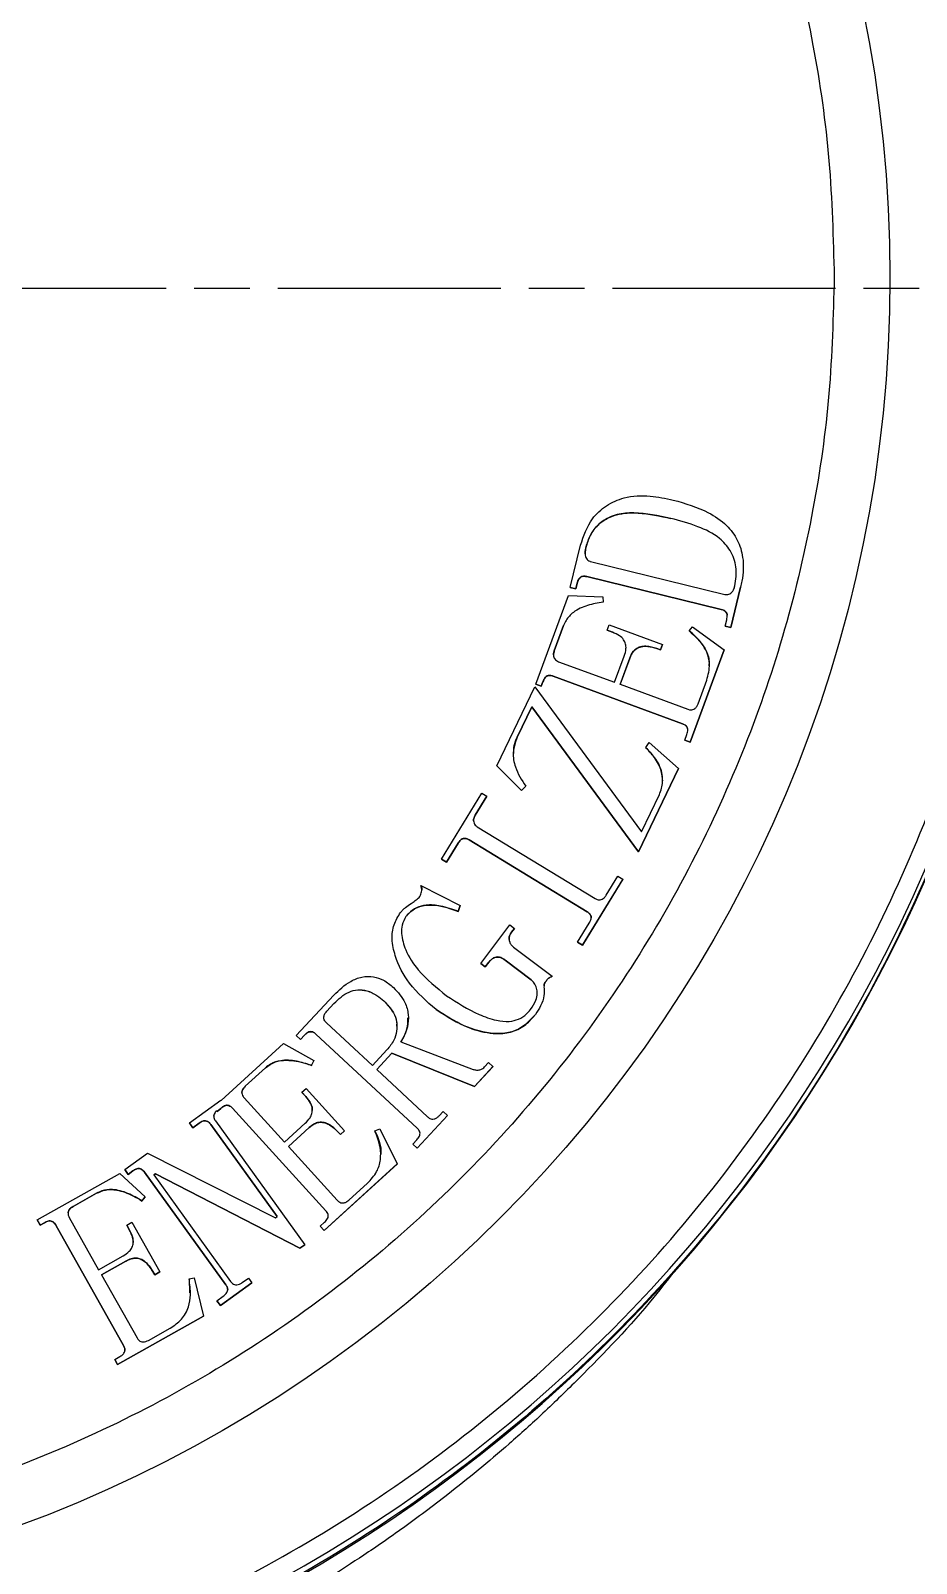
# Model space of a CAD drawing. Header units: millimetres. Extents: x 2160 to 4596, y 811 to 2534.
# Drawn here: x 3826.9 to 3874.5, y 2170 to 2252.5 of the extents above; entities that cross this region are included whole.
import ezdxf

# ---------------------------------------------------------------- set-up
doc = ezdxf.new("R2010")
doc.units = ezdxf.units.MM
doc.linetypes.add('AM_ISO08W050', pattern=[18, 12, -1.5, 3, -1.5])
doc.layers.add('AM_7', color=4, linetype='AM_ISO08W050', lineweight=25)

msp = doc.modelspace()

# ---------------------------------------------------------------- linework, layer by layer
at = {"color": 7, "linetype": 'Continuous', "lineweight": 25}
for p, q in [((3855.916, 2222.525), (3856.469, 2224.8)), ((3857.007, 2223.918), (3864.236, 2222.155)), ((3865.219, 2223.813), (3865.219, 2223.815)), ((3864.038, 2221.346), (3856.808, 2223.109)), ((3856.808, 2223.109), (3856.808, 2223.107)), ((3856.808, 2223.107), (3864.038, 2221.344)), ((3854.069, 2217.323), (3855.824, 2222.091)), ((3855.824, 2222.091), (3857.675, 2222.016)), ((3856.221, 2222.45), (3855.916, 2222.525)), ((3855.916, 2222.525), (3855.916, 2222.523)), ((3855.916, 2222.523), (3856.221, 2222.448)), ((3856.294, 2222.753), (3856.221, 2222.45)), ((3856.221, 2222.448), (3856.294, 2222.75)), ((3856.221, 2222.45), (3856.221, 2222.448)), ((3856.294, 2222.753), (3856.294, 2222.75)), ((3857.675, 2222.016), (3857.681, 2221.737)), ((3865.08, 2222.541), (3864.55, 2220.366)), ((3864.55, 2220.364), (3865.08, 2222.538)), ((3865.08, 2222.541), (3865.08, 2222.538)), ((3864.038, 2221.346), (3864.038, 2221.344)), ((3855.562, 2220.475), (3855.061, 2219.113)), ((3855.061, 2219.111), (3855.562, 2220.473)), ((3855.562, 2220.475), (3855.562, 2220.473)), ((3857.899, 2220.223), (3858.007, 2220.513)), ((3858.007, 2220.513), (3860.875, 2219.458)), ((3862.308, 2220.201), (3862.495, 2220.409)), ((3862.495, 2220.409), (3864.196, 2219.175)), ((3864.246, 2220.439), (3864.333, 2220.793)), ((3864.55, 2220.366), (3864.246, 2220.439)), ((3864.246, 2220.439), (3864.246, 2220.437)), ((3864.246, 2220.437), (3864.55, 2220.364)), ((3864.55, 2220.366), (3864.55, 2220.364)), ((3858.19, 2220.117), (3857.899, 2220.223)), ((3857.899, 2220.223), (3857.899, 2220.22)), ((3857.899, 2220.22), (3858.19, 2220.114)), ((3858.19, 2220.117), (3858.19, 2220.114)), ((3855.061, 2219.113), (3855.061, 2219.111)), ((3858.303, 2217.424), (3858.823, 2218.834)), ((3859.116, 2218.726), (3858.596, 2217.316)), ((3858.597, 2217.315), (3859.116, 2218.724)), ((3859.116, 2218.726), (3859.116, 2218.724)), ((3860.767, 2219.167), (3860.572, 2219.238)), ((3860.572, 2219.238), (3860.572, 2219.236)), ((3860.572, 2219.236), (3860.767, 2219.165)), ((3860.875, 2219.458), (3860.767, 2219.167)), ((3860.767, 2219.165), (3860.875, 2219.456)), ((3860.767, 2219.167), (3860.767, 2219.165)), ((3860.875, 2219.458), (3860.875, 2219.456)), ((3864.196, 2219.175), (3862.37, 2214.214)), ((3862.37, 2214.212), (3864.196, 2219.172)), ((3864.196, 2219.175), (3864.196, 2219.172)), ((3855.288, 2218.533), (3858.303, 2217.424)), ((3851.974, 2212.932), (3854.01, 2217.181)), ((3854.01, 2217.181), (3859.749, 2209.377)), ((3854.362, 2217.215), (3854.069, 2217.323)), ((3854.069, 2217.323), (3854.069, 2217.321)), ((3854.069, 2217.321), (3854.362, 2217.213)), ((3854.452, 2217.458), (3854.362, 2217.215)), ((3854.362, 2217.213), (3854.452, 2217.456)), ((3854.362, 2217.215), (3854.362, 2217.213)), ((3854.452, 2217.458), (3854.452, 2217.456)), ((3861.958, 2215.195), (3855.003, 2217.755)), ((3855.003, 2217.753), (3855.003, 2217.755)), ((3855.003, 2217.753), (3861.958, 2215.193)), ((3858.596, 2217.316), (3862.243, 2215.973)), ((3862.794, 2216.268), (3863.258, 2217.531)), ((3853.844, 2216.112), (3853.062, 2214.478)), ((3853.062, 2214.476), (3853.844, 2216.11)), ((3859.581, 2208.308), (3853.844, 2216.112)), ((3853.844, 2216.112), (3853.844, 2216.11)), ((3853.844, 2216.11), (3859.581, 2208.306)), ((3861.958, 2215.195), (3861.958, 2215.193)), ((3862.077, 2214.322), (3862.185, 2214.613)), ((3853.062, 2214.478), (3853.062, 2214.476)), ((3859.974, 2213.924), (3860.155, 2214.182)), ((3860.155, 2214.182), (3861.731, 2212.793)), ((3862.37, 2214.214), (3862.077, 2214.322)), ((3862.077, 2214.322), (3862.077, 2214.32)), ((3862.077, 2214.32), (3862.37, 2214.212)), ((3862.37, 2214.214), (3862.37, 2214.212)), ((3853.295, 2211.61), (3851.974, 2212.932)), ((3851.974, 2212.932), (3851.974, 2212.929)), ((3851.974, 2212.929), (3853.295, 2211.608)), ((3861.731, 2212.793), (3859.581, 2208.308)), ((3859.581, 2208.306), (3861.731, 2212.791)), ((3861.731, 2212.793), (3861.731, 2212.791)), ((3849.001, 2207.913), (3851.164, 2211.457)), ((3851.43, 2211.296), (3850.808, 2210.277)), ((3850.808, 2210.274), (3851.43, 2211.294)), ((3851.164, 2211.457), (3851.43, 2211.296)), ((3851.43, 2211.296), (3851.43, 2211.294)), ((3853.521, 2211.845), (3853.295, 2211.61)), ((3853.295, 2211.608), (3853.521, 2211.843)), ((3853.295, 2211.61), (3853.295, 2211.608)), ((3853.521, 2211.845), (3853.521, 2211.843)), ((3859.749, 2209.377), (3860.712, 2211.387)), ((3850.808, 2210.277), (3850.808, 2210.274)), ((3850.919, 2209.66), (3857.255, 2205.794)), ((3849.889, 2208.77), (3849.267, 2207.751)), ((3849.267, 2207.749), (3849.889, 2208.768)), ((3849.889, 2208.77), (3849.889, 2208.768)), ((3856.822, 2205.085), (3850.486, 2208.951)), ((3850.486, 2208.949), (3850.486, 2208.951)), ((3850.486, 2208.949), (3856.822, 2205.083)), ((3859.581, 2208.308), (3859.581, 2208.306)), ((3849.267, 2207.751), (3849.001, 2207.913)), ((3849.001, 2207.913), (3849.001, 2207.911)), ((3849.001, 2207.911), (3849.267, 2207.749)), ((3849.267, 2207.751), (3849.267, 2207.749)), ((3847.887, 2206.497), (3850.003, 2205.418)), ((3858.74, 2206.832), (3856.577, 2203.288)), ((3856.577, 2203.286), (3858.74, 2206.83)), ((3857.852, 2205.975), (3858.475, 2206.994)), ((3858.475, 2206.994), (3858.74, 2206.832)), ((3858.74, 2206.832), (3858.74, 2206.83)), ((3847.082, 2204.829), (3847.082, 2204.827)), ((3850.003, 2205.418), (3849.897, 2205.108)), ((3849.897, 2205.106), (3850.003, 2205.416)), ((3849.897, 2205.108), (3849.897, 2205.106)), ((3850.003, 2205.416), (3850.003, 2205.418)), ((3856.822, 2205.085), (3856.822, 2205.083)), ((3851.101, 2202.311), (3852.667, 2204.382)), ((3852.667, 2204.382), (3852.915, 2204.193)), ((3852.915, 2204.193), (3852.759, 2203.985)), ((3852.759, 2203.983), (3852.915, 2204.191)), ((3852.759, 2203.985), (3852.759, 2203.983)), ((3852.915, 2204.193), (3852.915, 2204.191)), ((3856.311, 2203.45), (3856.933, 2204.469)), ((3846.341, 2203.698), (3846.341, 2203.696)), ((3852.871, 2203.185), (3854.942, 2201.619)), ((3856.577, 2203.288), (3856.311, 2203.45)), ((3856.311, 2203.45), (3856.311, 2203.447)), ((3856.311, 2203.447), (3856.577, 2203.286)), ((3856.577, 2203.288), (3856.577, 2203.286)), ((3851.349, 2202.122), (3851.101, 2202.311)), ((3851.101, 2202.311), (3851.101, 2202.309)), ((3851.101, 2202.309), (3851.349, 2202.12)), ((3851.538, 2202.371), (3851.349, 2202.122)), ((3851.349, 2202.12), (3851.538, 2202.368)), ((3851.538, 2202.371), (3851.538, 2202.368)), ((3853.819, 2201.427), (3852.411, 2202.492)), ((3852.411, 2202.492), (3852.411, 2202.49)), ((3852.411, 2202.49), (3853.819, 2201.425)), ((3851.349, 2202.122), (3851.349, 2202.12)), ((3853.819, 2201.427), (3853.819, 2201.425)), ((3841.18, 2198.428), (3843.195, 2200.597)), ((3854.496, 2200.572), (3854.496, 2200.574)), ((3842.821, 2199.74), (3843.211, 2200.158)), ((3842.821, 2199.738), (3843.211, 2200.156)), ((3842.821, 2199.74), (3842.821, 2199.738)), ((3843.211, 2200.158), (3843.211, 2200.156)), ((3845.888, 2200.293), (3845.888, 2200.291)), ((3845.28, 2196.816), (3842.806, 2199.114)), ((3847.206, 2199.375), (3847.206, 2199.377)), ((3841.408, 2198.218), (3841.18, 2198.428)), ((3841.18, 2198.426), (3841.18, 2198.428)), ((3841.18, 2198.426), (3841.408, 2198.216)), ((3841.619, 2198.447), (3841.408, 2198.218)), ((3841.408, 2198.216), (3841.619, 2198.445)), ((3841.408, 2198.218), (3841.408, 2198.216)), ((3841.619, 2198.447), (3841.619, 2198.445)), ((3847.682, 2193.45), (3842.242, 2198.505)), ((3842.242, 2198.505), (3842.242, 2198.503)), ((3842.242, 2198.503), (3847.682, 2193.448)), ((3846.815, 2198.085), (3850.689, 2196.61)), ((3837.135, 2194.942), (3840.503, 2198.006)), ((3840.503, 2198.006), (3842.119, 2197.081)), ((3846.06, 2197.654), (3845.28, 2196.816)), ((3846.322, 2197.48), (3845.507, 2196.604)), ((3845.508, 2196.603), (3846.322, 2197.478)), ((3850.76, 2195.693), (3846.322, 2197.48)), ((3846.322, 2197.48), (3846.322, 2197.478)), ((3846.322, 2197.478), (3850.76, 2195.691)), ((3839.519, 2196.688), (3838.44, 2195.706)), ((3838.44, 2195.704), (3839.519, 2196.686)), ((3839.519, 2196.688), (3839.519, 2196.686)), ((3842.119, 2197.081), (3841.996, 2196.829)), ((3841.996, 2196.827), (3842.119, 2197.079)), ((3841.996, 2196.829), (3841.996, 2196.827)), ((3842.119, 2197.081), (3842.119, 2197.079)), ((3845.507, 2196.604), (3848.246, 2194.059)), ((3851.75, 2196.758), (3850.76, 2195.693)), ((3850.76, 2195.691), (3851.75, 2196.756)), ((3851.309, 2196.744), (3851.521, 2196.972)), ((3851.521, 2196.972), (3851.75, 2196.758)), ((3851.75, 2196.758), (3851.75, 2196.756)), ((3838.44, 2195.706), (3838.44, 2195.704)), ((3841.485, 2195.378), (3841.717, 2195.588)), ((3841.717, 2195.588), (3843.785, 2193.315)), ((3850.76, 2195.693), (3850.76, 2195.691)), ((3835.433, 2193.729), (3837.128, 2194.951)), ((3837.128, 2194.951), (3837.135, 2194.942)), ((3838.374, 2195.083), (3840.547, 2192.695)), ((3841.695, 2195.147), (3841.485, 2195.378)), ((3841.485, 2195.378), (3841.485, 2195.376)), ((3841.485, 2195.376), (3841.695, 2195.145)), ((3841.695, 2195.147), (3841.695, 2195.145)), ((3836.937, 2194.34), (3836.894, 2194.387)), ((3836.894, 2194.385), (3836.894, 2194.387)), ((3836.894, 2194.385), (3836.937, 2194.338)), ((3837.13, 2194.515), (3836.937, 2194.34)), ((3836.937, 2194.338), (3837.13, 2194.513)), ((3836.937, 2194.34), (3836.937, 2194.338)), ((3837.13, 2194.515), (3837.13, 2194.513)), ((3842.77, 2189.012), (3837.758, 2194.521)), ((3837.758, 2194.521), (3837.758, 2194.519)), ((3837.758, 2194.519), (3842.77, 2189.009)), ((3849.311, 2194.134), (3847.686, 2192.383)), ((3847.686, 2192.381), (3849.311, 2194.132)), ((3848.87, 2194.119), (3849.082, 2194.348)), ((3849.082, 2194.348), (3849.311, 2194.134)), ((3849.311, 2194.134), (3849.311, 2194.132)), ((3835.616, 2193.475), (3835.433, 2193.729)), ((3835.433, 2193.729), (3835.433, 2193.727)), ((3835.433, 2193.727), (3835.616, 2193.473)), ((3835.955, 2193.718), (3835.616, 2193.475)), ((3835.616, 2193.473), (3835.955, 2193.716)), ((3835.616, 2193.475), (3835.616, 2193.473)), ((3835.955, 2193.718), (3835.955, 2193.716)), ((3840.158, 2188.696), (3836.581, 2193.654)), ((3836.581, 2193.654), (3836.581, 2193.652)), ((3836.581, 2193.652), (3840.157, 2188.695)), ((3836.835, 2193.837), (3841.636, 2187.184)), ((3840.547, 2192.695), (3841.664, 2193.71)), ((3841.874, 2193.479), (3840.757, 2192.464)), ((3840.758, 2192.462), (3841.874, 2193.477)), ((3841.874, 2193.479), (3841.874, 2193.477)), ((3843.554, 2193.105), (3843.414, 2193.259)), ((3843.414, 2193.259), (3843.414, 2193.257)), ((3843.414, 2193.257), (3843.554, 2193.103)), ((3843.785, 2193.315), (3843.554, 2193.105)), ((3843.554, 2193.103), (3843.785, 2193.313)), ((3843.554, 2193.105), (3843.554, 2193.103)), ((3843.785, 2193.315), (3843.785, 2193.313)), ((3845.407, 2193.313), (3845.669, 2193.411)), ((3845.669, 2193.411), (3846.613, 2191.524)), ((3847.682, 2193.45), (3847.682, 2193.448)), ((3840.757, 2192.464), (3843.387, 2189.574)), ((3847.456, 2192.597), (3847.668, 2192.826)), ((3847.686, 2192.383), (3847.456, 2192.597)), ((3847.456, 2192.597), (3847.456, 2192.595)), ((3847.456, 2192.595), (3847.686, 2192.381)), ((3847.686, 2192.383), (3847.686, 2192.381)), ((3831.957, 2191.221), (3833.187, 2192.109)), ((3833.187, 2192.109), (3840.073, 2188.636)), ((3846.613, 2191.524), (3842.684, 2187.946)), ((3842.684, 2187.944), (3846.613, 2191.521)), ((3846.613, 2191.524), (3846.613, 2191.521)), ((3827.255, 2188.512), (3831.691, 2191.013)), ((3831.691, 2191.013), (3833.059, 2189.755)), ((3832.14, 2190.967), (3831.957, 2191.221)), ((3831.957, 2191.221), (3831.957, 2191.219)), ((3831.957, 2191.219), (3832.14, 2190.965)), ((3832.395, 2191.152), (3832.14, 2190.967)), ((3832.14, 2190.965), (3832.395, 2191.15)), ((3832.14, 2190.967), (3832.14, 2190.965)), ((3832.395, 2191.152), (3832.395, 2191.15)), ((3837.392, 2185.026), (3833.021, 2191.086)), ((3833.021, 2191.086), (3833.021, 2191.084)), ((3833.021, 2191.084), (3837.392, 2185.024)), ((3833.605, 2190.992), (3833.52, 2190.932)), ((3833.52, 2190.932), (3837.646, 2185.211)), ((3833.521, 2190.931), (3833.605, 2190.99)), ((3841.381, 2187.001), (3833.605, 2190.992)), ((3833.605, 2190.992), (3833.605, 2190.99)), ((3833.605, 2190.99), (3841.381, 2186.999)), ((3830.443, 2189.949), (3829.175, 2189.237)), ((3829.175, 2189.234), (3830.443, 2189.947)), ((3830.443, 2189.949), (3830.443, 2189.947)), ((3844.015, 2189.58), (3845.016, 2190.493)), ((3829.175, 2189.237), (3829.175, 2189.234)), ((3833.059, 2189.755), (3832.882, 2189.535)), ((3832.882, 2189.533), (3833.059, 2189.753)), ((3832.882, 2189.535), (3832.882, 2189.533)), ((3833.059, 2189.755), (3833.059, 2189.753)), ((3842.77, 2189.012), (3842.77, 2189.009)), ((3827.409, 2188.241), (3827.255, 2188.512)), ((3827.255, 2188.512), (3827.255, 2188.51)), ((3827.255, 2188.51), (3827.409, 2188.238)), ((3827.636, 2188.368), (3827.409, 2188.241)), ((3827.409, 2188.238), (3827.636, 2188.366)), ((3827.409, 2188.241), (3827.409, 2188.238)), ((3827.636, 2188.368), (3827.636, 2188.366)), ((3831.895, 2181.76), (3828.247, 2188.235)), ((3828.247, 2188.233), (3828.247, 2188.235)), ((3828.247, 2188.233), (3831.895, 2181.758)), ((3828.971, 2188.643), (3830.553, 2185.836)), ((3832.063, 2188.239), (3832.335, 2188.391)), ((3832.215, 2187.967), (3832.063, 2188.239)), ((3832.063, 2188.239), (3832.063, 2188.237)), ((3832.063, 2188.237), (3832.215, 2187.965)), ((3832.335, 2188.391), (3833.839, 2185.719)), ((3840.073, 2188.636), (3840.158, 2188.696)), ((3842.474, 2188.177), (3842.705, 2188.389)), ((3842.684, 2187.946), (3842.474, 2188.177)), ((3842.474, 2188.177), (3842.474, 2188.175)), ((3842.474, 2188.175), (3842.684, 2187.944)), ((3832.215, 2187.967), (3832.215, 2187.965)), ((3842.684, 2187.946), (3842.684, 2187.944)), ((3830.553, 2185.836), (3831.867, 2186.576)), ((3841.636, 2187.184), (3841.381, 2187.001)), ((3841.381, 2186.999), (3841.636, 2187.182)), ((3841.381, 2187.001), (3841.381, 2186.999)), ((3841.636, 2187.184), (3841.636, 2187.182)), ((3832.019, 2186.305), (3830.705, 2185.565)), ((3830.706, 2185.563), (3832.019, 2186.302)), ((3832.019, 2186.305), (3832.019, 2186.302)), ((3833.568, 2185.567), (3833.465, 2185.748)), ((3833.465, 2185.748), (3833.465, 2185.746)), ((3833.465, 2185.746), (3833.568, 2185.565)), ((3833.839, 2185.719), (3833.568, 2185.567)), ((3833.568, 2185.565), (3833.839, 2185.717)), ((3833.839, 2185.719), (3833.839, 2185.717)), ((3830.705, 2185.565), (3832.62, 2182.169)), ((3833.568, 2185.567), (3833.568, 2185.565)), ((3835.417, 2185.357), (3835.692, 2185.393)), ((3835.417, 2185.355), (3835.435, 2184.595)), ((3835.692, 2185.393), (3836.191, 2183.348)), ((3838.796, 2185.136), (3837.101, 2183.915)), ((3837.101, 2183.912), (3838.796, 2185.134)), ((3837.392, 2185.026), (3837.392, 2185.024)), ((3838.272, 2185.146), (3838.611, 2185.39)), ((3838.611, 2185.39), (3838.796, 2185.136)), ((3838.796, 2185.136), (3838.796, 2185.134)), ((3836.916, 2184.169), (3837.255, 2184.414)), ((3837.101, 2183.915), (3836.916, 2184.169)), ((3836.916, 2184.169), (3836.916, 2184.167)), ((3836.916, 2184.167), (3837.101, 2183.912)), ((3836.191, 2183.348), (3831.574, 2180.745)), ((3831.574, 2180.743), (3836.191, 2183.345)), ((3836.191, 2183.348), (3836.191, 2183.345)), ((3837.101, 2183.915), (3837.101, 2183.912)), ((3833.232, 2182.038), (3834.409, 2182.7)), ((3831.895, 2181.76), (3831.895, 2181.758)), ((3831.422, 2181.017), (3831.693, 2181.169)), ((3831.574, 2180.745), (3831.422, 2181.017)), ((3831.422, 2181.017), (3831.422, 2181.015)), ((3831.422, 2181.015), (3831.574, 2180.743)), ((3831.574, 2180.745), (3831.574, 2180.743))]:
    msp.add_line(p, q, dxfattribs=at)
msp.add_circle((3801.614, 2239.203), 71.5, dxfattribs=at)
for centre, start, end in [((3801.614, 2239.201), 280.30604, 349.69383), ((3801.692, 2238.829), 281.36448, 349.47139)]:
    msp.add_arc(centre, 80, start, end, dxfattribs=at)
for points, knots in [([(3733.114, 2239.21), (3733.169, 2241.299), (3733.279, 2245.477), (3734.189, 2251.816), (3735.675, 2258.168), (3737.849, 2264.534), (3740.679, 2270.757), (3744.193, 2276.78), (3748.347, 2282.472), (3753.091, 2287.733), (3758.352, 2292.477), (3764.044, 2296.631), (3770.067, 2300.144), (3776.29, 2302.976), (3782.656, 2305.147), (3789.008, 2306.642), (3795.347, 2307.52), (3801.614, 2307.805), (3807.881, 2307.52), (3814.22, 2306.642), (3820.573, 2305.147), (3826.938, 2302.976), (3833.162, 2300.144), (3839.184, 2296.631), (3844.876, 2292.477), (3850.138, 2287.733), (3854.881, 2282.472), (3859.035, 2276.78), (3862.549, 2270.757), (3865.38, 2264.534), (3867.554, 2258.168), (3869.04, 2251.816), (3869.95, 2245.477), (3870.059, 2241.299), (3870.114, 2239.21)], [0, 0, 0, 0, 0.0291236, 0.0582485, 0.08912, 0.1199941, 0.1519015, 0.1843128, 0.2170688, 0.25, 0.2829312, 0.3156872, 0.3480985, 0.3800059, 0.4108775, 0.4417515, 0.4708745, 0.5, 0.529123, 0.5582485, 0.58912, 0.6199941, 0.6519015, 0.6843128, 0.7170688, 0.75, 0.7829312, 0.8156872, 0.8480985, 0.8800059, 0.9108775, 0.9417515, 0.9708751, 1, 1, 1, 1]), ([(3870.114, 2239.21), (3870.059, 2237.121), (3869.95, 2232.943), (3869.04, 2226.604), (3867.554, 2220.251), (3865.38, 2213.886), (3862.549, 2207.663), (3859.035, 2201.64), (3854.881, 2195.948), (3850.138, 2190.687), (3844.876, 2185.943), (3839.184, 2181.789), (3833.162, 2178.275), (3826.939, 2175.444), (3820.573, 2173.273), (3814.22, 2171.777), (3807.882, 2170.9), (3801.614, 2170.615), (3795.347, 2170.9), (3789.008, 2171.777), (3782.656, 2173.273), (3776.29, 2175.444), (3770.067, 2178.275), (3764.044, 2181.789), (3758.352, 2185.943), (3753.091, 2190.687), (3748.347, 2195.948), (3744.193, 2201.64), (3740.679, 2207.663), (3737.849, 2213.886), (3735.675, 2220.251), (3734.189, 2226.604), (3733.279, 2232.943), (3733.169, 2237.121), (3733.114, 2239.21)], [0, 0, 0, 0, 0.029124, 0.058248, 0.08912, 0.119994, 0.151902, 0.184313, 0.217069, 0.25, 0.282931, 0.315687, 0.348098, 0.380006, 0.410878, 0.441752, 0.470875, 0.5, 0.529123, 0.558248, 0.58912, 0.619994, 0.651902, 0.684313, 0.717069, 0.75, 0.782931, 0.815687, 0.848098, 0.880006, 0.910878, 0.941752, 0.970875, 1, 1, 1, 1]), ([(3856.469, 2224.8), (3856.64, 2225.299), (3856.924, 2226.129), (3857.838, 2226.972), (3858.915, 2227.441), (3860.176, 2227.492), (3861.045, 2227.312), (3861.457, 2227.227)], [0, 0, 0, 0, 0.247075, 0.411707, 0.576376, 0.799459, 1, 1, 1, 1]), ([(3861.457, 2227.227), (3862.104, 2227.041), (3863.136, 2226.744), (3864.311, 2225.952), (3864.953, 2225.1), (3865.27, 2224.051), (3865.218, 2223.173), (3865.104, 2222.649), (3865.08, 2222.541)], [0, 0, 0, 0, 0.297111, 0.47381, 0.61789, 0.761902, 0.950798, 1, 1, 1, 1]), ([(3856.774, 2224.723), (3856.887, 2225.048), (3857.082, 2225.609), (3857.722, 2226.173), (3858.538, 2226.524), (3859.786, 2226.567), (3860.744, 2226.362), (3861.322, 2226.239)], [0, 0, 0, 0, 0.187288, 0.322879, 0.458162, 0.672864, 1, 1, 1, 1]), ([(3861.322, 2226.241), (3860.664, 2226.381), (3859.711, 2226.584), (3858.425, 2226.494), (3857.616, 2226.125), (3857.059, 2225.526), (3856.854, 2225.026), (3856.784, 2224.764), (3856.774, 2224.725)], [0, 0, 0, 0, 0.370461, 0.536516, 0.705021, 0.84958, 0.977988, 1, 1, 1, 1]), ([(3864.776, 2222.614), (3864.823, 2222.953), (3864.914, 2223.606), (3864.57, 2224.518), (3863.87, 2225.316), (3862.725, 2225.856), (3861.811, 2226.107), (3861.322, 2226.241)], [0, 0, 0, 0, 0.178845, 0.344366, 0.496994, 0.730831, 1, 1, 1, 1]), ([(3815.748, 2161.478), (3818.244, 2162.005), (3823.281, 2163.067), (3830.658, 2165.606), (3837.9, 2168.875), (3844.879, 2172.938), (3851.482, 2177.749), (3857.576, 2183.242), (3863.068, 2189.335), (3867.88, 2195.938), (3871.943, 2202.917), (3875.212, 2210.159), (3877.751, 2217.536), (3878.813, 2222.574), (3879.34, 2225.07)], [0, 0, 0, 0, 0.0799588, 0.1613715, 0.2441424, 0.3288926, 0.4142166, 0.5, 0.5857784, 0.6711024, 0.7558576, 0.8386237, 0.9200388, 1, 1, 1, 1]), ([(3856.731, 2224.307), (3856.728, 2224.325), (3856.71, 2224.465), (3856.744, 2224.603), (3856.774, 2224.723)], [0, 0, 0, 0, 0.133985, 1, 1, 1, 1]), ([(3856.774, 2224.725), (3856.754, 2224.63), (3856.719, 2224.456), (3856.721, 2224.232), (3856.778, 2224.075), (3856.859, 2223.979), (3856.945, 2223.937), (3856.994, 2223.922), (3857.007, 2223.918)], [0, 0, 0, 0, 0.3092031, 0.5693339, 0.7017053, 0.8348468, 0.9586804, 1, 1, 1, 1]), ([(3856.808, 2223.109), (3856.751, 2223.12), (3856.66, 2223.139), (3856.532, 2223.114), (3856.433, 2223.054), (3856.343, 2222.93), (3856.313, 2222.82), (3856.294, 2222.753)], [0, 0, 0, 0, 0.2389344, 0.3835198, 0.5293247, 0.7100539, 1, 1, 1, 1]), ([(3856.294, 2222.75), (3856.318, 2222.833), (3856.352, 2222.951), (3856.457, 2223.073), (3856.562, 2223.122), (3856.684, 2223.133), (3856.766, 2223.116), (3856.808, 2223.107)], [0, 0, 0, 0, 0.352506, 0.502018, 0.653531, 0.821261, 1, 1, 1, 1]), ([(3864.236, 2222.155), (3864.291, 2222.147), (3864.384, 2222.132), (3864.51, 2222.18), (3864.618, 2222.266), (3864.716, 2222.413), (3864.755, 2222.542), (3864.776, 2222.614)], [0, 0, 0, 0, 0.2039125, 0.3489118, 0.4932734, 0.7202809, 1, 1, 1, 1]), ([(3857.681, 2221.737), (3857.403, 2221.689), (3856.843, 2221.592), (3856.134, 2221.277), (3855.721, 2220.842), (3855.603, 2220.57), (3855.562, 2220.475)], [0, 0, 0, 0, 0.326957, 0.656983, 0.880506, 1, 1, 1, 1]), ([(3864.333, 2220.793), (3864.351, 2220.884), (3864.377, 2221.01), (3864.328, 2221.167), (3864.257, 2221.249), (3864.159, 2221.313), (3864.081, 2221.334), (3864.038, 2221.346)], [0, 0, 0, 0, 0.376564, 0.520712, 0.664612, 0.816576, 1, 1, 1, 1]), ([(3864.038, 2221.344), (3864.093, 2221.328), (3864.185, 2221.302), (3864.285, 2221.22), (3864.34, 2221.134), (3864.361, 2221.066), (3864.358, 2221.031), (3864.357, 2221.027)], [0, 0, 0, 0, 0.350165, 0.583321, 0.781194, 0.979417, 1, 1, 1, 1]), ([(3858.823, 2218.834), (3858.864, 2218.966), (3858.93, 2219.178), (3858.909, 2219.489), (3858.789, 2219.738), (3858.545, 2219.967), (3858.32, 2220.062), (3858.19, 2220.117)], [0, 0, 0, 0, 0.250694, 0.402945, 0.556475, 0.743783, 1, 1, 1, 1]), ([(3863.258, 2217.531), (3863.335, 2217.823), (3863.47, 2218.33), (3863.286, 2219.062), (3862.903, 2219.683), (3862.523, 2220.014), (3862.308, 2220.201)], [0, 0, 0, 0, 0.291975, 0.5068433, 0.7208193, 1, 1, 1, 1]), ([(3862.308, 2220.199), (3862.621, 2219.911), (3863.098, 2219.472), (3863.396, 2218.747), (3863.381, 2218.415), (3863.376, 2218.304)], [0, 0, 0, 0, 0.5605682, 0.8525163, 1, 1, 1, 1]), ([(3855.061, 2219.113), (3855.041, 2219.043), (3855.009, 2218.93), (3855.03, 2218.778), (3855.081, 2218.667), (3855.171, 2218.583), (3855.249, 2218.55), (3855.288, 2218.533)], [0, 0, 0, 0, 0.306278, 0.493908, 0.637476, 0.819066, 1, 1, 1, 1]), ([(3855.029, 2218.848), (3855.025, 2218.891), (3855.017, 2218.981), (3855.046, 2219.066), (3855.061, 2219.111)], [0, 0, 0, 0, 0.480167, 1, 1, 1, 1]), ([(3859.116, 2218.724), (3859.171, 2218.85), (3859.259, 2219.054), (3859.492, 2219.26), (3859.767, 2219.364), (3860.143, 2219.371), (3860.415, 2219.286), (3860.572, 2219.236)], [0, 0, 0, 0, 0.230691, 0.373512, 0.516628, 0.721111, 1, 1, 1, 1]), ([(3860.572, 2219.238), (3860.379, 2219.297), (3860.094, 2219.384), (3859.697, 2219.35), (3859.441, 2219.231), (3859.237, 2219.013), (3859.16, 2218.831), (3859.116, 2218.726)], [0, 0, 0, 0, 0.339516, 0.502236, 0.666705, 0.806821, 1, 1, 1, 1]), ([(3855.003, 2217.755), (3854.948, 2217.772), (3854.858, 2217.799), (3854.727, 2217.79), (3854.624, 2217.744), (3854.524, 2217.631), (3854.481, 2217.527), (3854.452, 2217.458)], [0, 0, 0, 0, 0.238273, 0.386342, 0.535522, 0.694283, 1, 1, 1, 1]), ([(3854.452, 2217.456), (3854.488, 2217.542), (3854.537, 2217.661), (3854.663, 2217.765), (3854.772, 2217.796), (3854.889, 2217.789), (3854.967, 2217.764), (3855.003, 2217.753)], [0, 0, 0, 0, 0.379298, 0.521166, 0.663365, 0.839848, 1, 1, 1, 1]), ([(3862.243, 2215.973), (3862.297, 2215.957), (3862.388, 2215.93), (3862.52, 2215.952), (3862.63, 2216.013), (3862.73, 2216.119), (3862.772, 2216.217), (3862.794, 2216.268)], [0, 0, 0, 0, 0.238521, 0.395636, 0.552314, 0.766778, 1, 1, 1, 1]), ([(3862.185, 2214.613), (3862.214, 2214.705), (3862.255, 2214.831), (3862.217, 2214.997), (3862.146, 2215.094), (3862.053, 2215.157), (3861.984, 2215.184), (3861.958, 2215.195)], [0, 0, 0, 0, 0.39106, 0.540188, 0.690013, 0.882685, 1, 1, 1, 1]), ([(3861.958, 2215.193), (3862.013, 2215.169), (3862.102, 2215.131), (3862.193, 2215.035), (3862.233, 2214.95), (3862.232, 2214.894), (3862.232, 2214.874)], [0, 0, 0, 0, 0.3984195, 0.6317471, 0.8667713, 1, 1, 1, 1]), ([(3853.062, 2214.478), (3852.967, 2214.205), (3852.785, 2213.682), (3852.953, 2212.725), (3853.308, 2212.175), (3853.521, 2211.845)], [0, 0, 0, 0, 0.304636, 0.583296, 1, 1, 1, 1]), ([(3852.877, 2213.597), (3852.876, 2213.741), (3852.874, 2214.047), (3852.997, 2214.328), (3853.062, 2214.476)], [0, 0, 0, 0, 0.4699412, 1, 1, 1, 1]), ([(3860.712, 2211.387), (3860.792, 2211.613), (3860.948, 2212.051), (3860.802, 2212.802), (3860.445, 2213.42), (3860.114, 2213.774), (3859.974, 2213.924)], [0, 0, 0, 0, 0.25104, 0.485737, 0.783075, 1, 1, 1, 1]), ([(3859.974, 2213.922), (3860.132, 2213.749), (3860.494, 2213.356), (3860.847, 2212.73), (3860.868, 2212.273), (3860.875, 2212.12)], [0, 0, 0, 0, 0.34095, 0.7784, 1, 1, 1, 1]), ([(3850.719, 2209.97), (3850.718, 2209.972), (3850.708, 2210.029), (3850.737, 2210.139), (3850.785, 2210.232), (3850.808, 2210.274)], [0, 0, 0, 0, 0.019576, 0.546013, 1, 1, 1, 1]), ([(3850.808, 2210.277), (3850.771, 2210.201), (3850.715, 2210.086), (3850.716, 2209.914), (3850.763, 2209.796), (3850.839, 2209.714), (3850.895, 2209.676), (3850.919, 2209.66)], [0, 0, 0, 0, 0.3520414, 0.5318269, 0.7130337, 0.8778643, 1, 1, 1, 1]), ([(3850.486, 2208.951), (3850.433, 2208.98), (3850.349, 2209.027), (3850.216, 2209.037), (3850.104, 2209.01), (3849.986, 2208.919), (3849.926, 2208.827), (3849.889, 2208.77)], [0, 0, 0, 0, 0.247687, 0.39562, 0.54446, 0.717172, 1, 1, 1, 1]), ([(3849.889, 2208.768), (3849.936, 2208.84), (3850.003, 2208.942), (3850.142, 2209.024), (3850.251, 2209.035), (3850.37, 2209.014), (3850.443, 2208.973), (3850.486, 2208.949)], [0, 0, 0, 0, 0.352181, 0.502478, 0.654205, 0.796783, 1, 1, 1, 1]), ([(3847.791, 2205.855), (3847.837, 2205.935), (3847.926, 2206.091), (3847.937, 2206.325), (3847.9, 2206.453), (3847.887, 2206.497)], [0, 0, 0, 0, 0.406204, 0.795736, 1, 1, 1, 1]), ([(3847.887, 2206.495), (3847.918, 2206.404), (3847.949, 2206.313), (3847.926, 2206.225), (3847.926, 2206.225)], [0, 0, 0, 0, 0.998825, 1, 1, 1, 1]), ([(3846.791, 2205.048), (3846.831, 2205.096), (3846.911, 2205.193), (3847.097, 2205.361), (3847.252, 2205.465), (3847.356, 2205.534)], [0, 0, 0, 0, 0.250844, 0.502068, 1, 1, 1, 1]), ([(3849.897, 2205.108), (3849.583, 2205.219), (3849.022, 2205.417), (3848.244, 2205.487), (3847.643, 2205.331), (3847.287, 2205.081), (3847.129, 2204.887), (3847.082, 2204.829)], [0, 0, 0, 0, 0.327037, 0.582977, 0.7546195, 0.9267447, 1, 1, 1, 1]), ([(3847.356, 2205.534), (3847.394, 2205.558), (3847.47, 2205.608), (3847.621, 2205.708), (3847.723, 2205.796), (3847.791, 2205.855)], [0, 0, 0, 0, 0.2516063, 0.5032378, 1, 1, 1, 1]), ([(3857.255, 2205.794), (3857.306, 2205.767), (3857.391, 2205.722), (3857.53, 2205.721), (3857.646, 2205.759), (3857.76, 2205.844), (3857.818, 2205.927), (3857.852, 2205.975)], [0, 0, 0, 0, 0.239524, 0.40579, 0.571729, 0.750468, 1, 1, 1, 1]), ([(3848.702, 2199.828), (3848.191, 2200.271), (3847.258, 2201.08), (3846.533, 2202.471), (3846.3, 2203.568), (3846.388, 2204.398), (3846.658, 2204.833), (3846.791, 2205.048)], [0, 0, 0, 0, 0.329821, 0.602198, 0.751389, 0.876805, 1, 1, 1, 1]), ([(3847.082, 2204.829), (3846.999, 2204.678), (3846.842, 2204.397), (3846.833, 2203.762), (3847.065, 2202.909), (3847.858, 2201.707), (3848.728, 2201.007), (3849.267, 2200.573)], [0, 0, 0, 0, 0.097711, 0.183041, 0.35825, 0.602223, 1, 1, 1, 1]), ([(3847.082, 2204.827), (3847.195, 2204.953), (3847.439, 2205.226), (3847.998, 2205.454), (3848.86, 2205.466), (3849.483, 2205.249), (3849.897, 2205.106)], [0, 0, 0, 0, 0.165221, 0.356832, 0.573119, 1, 1, 1, 1]), ([(3856.933, 2204.469), (3856.977, 2204.547), (3857.038, 2204.656), (3857.045, 2204.818), (3857.003, 2204.918), (3856.931, 2205.013), (3856.861, 2205.059), (3856.822, 2205.085)], [0, 0, 0, 0, 0.364982, 0.510318, 0.655638, 0.805835, 1, 1, 1, 1]), ([(3856.822, 2205.083), (3856.871, 2205.05), (3856.952, 2204.996), (3857.017, 2204.886), (3857.044, 2204.811), (3857.04, 2204.772), (3857.039, 2204.764)], [0, 0, 0, 0, 0.429095, 0.711731, 0.943174, 1, 1, 1, 1]), ([(3852.759, 2203.985), (3852.718, 2203.921), (3852.645, 2203.809), (3852.619, 2203.617), (3852.651, 2203.452), (3852.737, 2203.301), (3852.824, 2203.226), (3852.871, 2203.185)], [0, 0, 0, 0, 0.249315, 0.4358137, 0.6227966, 0.7970359, 1, 1, 1, 1]), ([(3852.635, 2203.603), (3852.633, 2203.624), (3852.623, 2203.699), (3852.662, 2203.835), (3852.726, 2203.932), (3852.759, 2203.983)], [0, 0, 0, 0, 0.151132, 0.552434, 1, 1, 1, 1]), ([(3852.411, 2202.492), (3852.339, 2202.541), (3852.221, 2202.622), (3852.024, 2202.664), (3851.863, 2202.64), (3851.687, 2202.548), (3851.596, 2202.44), (3851.538, 2202.371)], [0, 0, 0, 0, 0.257237, 0.420431, 0.584481, 0.733875, 1, 1, 1, 1]), ([(3851.538, 2202.368), (3851.593, 2202.434), (3851.683, 2202.542), (3851.858, 2202.637), (3852.021, 2202.661), (3852.217, 2202.622), (3852.335, 2202.542), (3852.411, 2202.49)], [0, 0, 0, 0, 0.251206, 0.415599, 0.580778, 0.730319, 1, 1, 1, 1]), ([(3843.195, 2200.597), (3843.483, 2200.875), (3843.925, 2201.3), (3844.7, 2201.607), (3845.322, 2201.63), (3845.922, 2201.418), (3846.239, 2201.155), (3846.414, 2201.009)], [0, 0, 0, 0, 0.321782, 0.493409, 0.666308, 0.816214, 1, 1, 1, 1]), ([(3853.78, 2199.828), (3853.89, 2199.991), (3854.067, 2200.252), (3854.158, 2200.663), (3854.126, 2200.984), (3853.998, 2201.239), (3853.874, 2201.369), (3853.819, 2201.427)], [0, 0, 0, 0, 0.329126, 0.528564, 0.696809, 0.865433, 1, 1, 1, 1]), ([(3854.639, 2201.392), (3854.606, 2201.344), (3854.547, 2201.259), (3854.497, 2201.11), (3854.507, 2201.015), (3854.512, 2200.966)], [0, 0, 0, 0, 0.379574, 0.681533, 1, 1, 1, 1]), ([(3854.514, 2201.103), (3854.513, 2201.117), (3854.511, 2201.195), (3854.572, 2201.291), (3854.623, 2201.366), (3854.639, 2201.39)], [0, 0, 0, 0, 0.136759, 0.726608, 1, 1, 1, 1]), ([(3854.942, 2201.619), (3854.913, 2201.604), (3854.857, 2201.575), (3854.751, 2201.516), (3854.684, 2201.447), (3854.644, 2201.398), (3854.639, 2201.392)], [0, 0, 0, 0, 0.25202, 0.504232, 0.940351, 1, 1, 1, 1]), ([(3854.639, 2201.39), (3854.66, 2201.415), (3854.715, 2201.483), (3854.822, 2201.556), (3854.907, 2201.599), (3854.942, 2201.617)], [0, 0, 0, 0, 0.252155, 0.688227, 1, 1, 1, 1]), ([(3843.211, 2200.158), (3843.461, 2200.396), (3843.83, 2200.747), (3844.488, 2200.915), (3845.019, 2200.854), (3845.498, 2200.627), (3845.77, 2200.394), (3845.888, 2200.293)], [0, 0, 0, 0, 0.331594, 0.48998, 0.648562, 0.847889, 1, 1, 1, 1]), ([(3843.211, 2200.156), (3843.461, 2200.393), (3843.83, 2200.745), (3844.488, 2200.913), (3845.019, 2200.852), (3845.498, 2200.625), (3845.77, 2200.392), (3845.888, 2200.291)], [0, 0, 0, 0, 0.3315942, 0.48998, 0.6485616, 0.8478895, 1, 1, 1, 1]), ([(3846.414, 2201.009), (3846.649, 2200.758), (3847.039, 2200.341), (3847.233, 2199.563), (3847.195, 2198.811), (3846.953, 2198.348), (3846.815, 2198.085)], [0, 0, 0, 0, 0.3135051, 0.5209519, 0.7271537, 1, 1, 1, 1]), ([(3849.267, 2200.573), (3849.832, 2200.206), (3850.677, 2199.657), (3851.847, 2199.249), (3852.583, 2199.155), (3853.15, 2199.283), (3853.535, 2199.533), (3853.712, 2199.746), (3853.78, 2199.828)], [0, 0, 0, 0, 0.399545, 0.597137, 0.733747, 0.835099, 0.936852, 1, 1, 1, 1]), ([(3854.512, 2200.966), (3854.513, 2200.84), (3854.514, 2200.518), (3854.356, 2200.028), (3854.143, 2199.717), (3854.04, 2199.568)], [0, 0, 0, 0, 0.2516938, 0.6389543, 1, 1, 1, 1]), ([(3842.806, 2199.114), (3842.761, 2199.162), (3842.691, 2199.238), (3842.658, 2199.376), (3842.675, 2199.509), (3842.731, 2199.636), (3842.795, 2199.71), (3842.821, 2199.74)], [0, 0, 0, 0, 0.273037, 0.428356, 0.583344, 0.832242, 1, 1, 1, 1]), ([(3842.668, 2199.401), (3842.669, 2199.428), (3842.675, 2199.515), (3842.731, 2199.633), (3842.796, 2199.708), (3842.821, 2199.738)], [0, 0, 0, 0, 0.219969, 0.685936, 1, 1, 1, 1]), ([(3845.888, 2200.293), (3846.079, 2200.095), (3846.39, 2199.772), (3846.613, 2199.18), (3846.601, 2198.66), (3846.436, 2198.121), (3846.195, 2197.822), (3846.06, 2197.654)], [0, 0, 0, 0, 0.272894, 0.445011, 0.618101, 0.78577, 1, 1, 1, 1]), ([(3845.888, 2200.291), (3846.075, 2200.093), (3846.38, 2199.769), (3846.596, 2199.27), (3846.583, 2199.019), (3846.579, 2198.942)], [0, 0, 0, 0, 0.522164, 0.851498, 1, 1, 1, 1]), ([(3854.04, 2199.568), (3853.813, 2199.314), (3853.413, 2198.868), (3852.603, 2198.544), (3851.53, 2198.509), (3850.153, 2198.889), (3849.194, 2199.51), (3848.702, 2199.828)], [0, 0, 0, 0, 0.169563, 0.297883, 0.425995, 0.705761, 1, 1, 1, 1]), ([(3848.702, 2199.826), (3849.273, 2199.463), (3850.225, 2198.859), (3851.6, 2198.515), (3852.616, 2198.534), (3853.378, 2198.866), (3853.81, 2199.279), (3854.005, 2199.521), (3854.04, 2199.566)], [0, 0, 0, 0, 0.338672, 0.564061, 0.703233, 0.843334, 0.971256, 1, 1, 1, 1]), ([(3846.815, 2198.083), (3846.947, 2198.314), (3847.177, 2198.717), (3847.181, 2199.179), (3847.183, 2199.376)], [0, 0, 0, 0, 0.5716087, 1, 1, 1, 1]), ([(3842.242, 2198.505), (3842.184, 2198.552), (3842.1, 2198.62), (3841.959, 2198.647), (3841.845, 2198.627), (3841.729, 2198.557), (3841.658, 2198.486), (3841.619, 2198.447)], [0, 0, 0, 0, 0.300741, 0.442976, 0.585498, 0.770192, 1, 1, 1, 1]), ([(3841.619, 2198.445), (3841.672, 2198.498), (3841.75, 2198.576), (3841.885, 2198.637), (3841.993, 2198.642), (3842.11, 2198.606), (3842.189, 2198.55), (3842.235, 2198.509), (3842.242, 2198.503)], [0, 0, 0, 0, 0.305437, 0.45492, 0.605394, 0.744594, 0.96103, 1, 1, 1, 1]), ([(3841.996, 2196.829), (3841.73, 2196.914), (3841.195, 2197.085), (3840.428, 2197.136), (3839.848, 2196.954), (3839.607, 2196.759), (3839.519, 2196.688)], [0, 0, 0, 0, 0.3213061, 0.6452902, 0.8696576, 1, 1, 1, 1]), ([(3839.519, 2196.686), (3839.691, 2196.81), (3840.027, 2197.053), (3840.808, 2197.141), (3841.46, 2197.008), (3841.896, 2196.86), (3841.996, 2196.827)], [0, 0, 0, 0, 0.241053, 0.469408, 0.878608, 1, 1, 1, 1]), ([(3850.689, 2196.61), (3850.749, 2196.595), (3850.871, 2196.566), (3851.058, 2196.576), (3851.208, 2196.647), (3851.28, 2196.716), (3851.309, 2196.744)], [0, 0, 0, 0, 0.2772639, 0.5575672, 0.817889, 1, 1, 1, 1]), ([(3838.44, 2195.706), (3838.382, 2195.643), (3838.297, 2195.551), (3838.25, 2195.391), (3838.26, 2195.265), (3838.309, 2195.16), (3838.356, 2195.105), (3838.374, 2195.083)], [0, 0, 0, 0, 0.353728, 0.522222, 0.691971, 0.881159, 1, 1, 1, 1]), ([(3838.26, 2195.364), (3838.261, 2195.389), (3838.264, 2195.464), (3838.326, 2195.586), (3838.4, 2195.663), (3838.44, 2195.704)], [0, 0, 0, 0, 0.184968, 0.565966, 1, 1, 1, 1]), ([(3841.664, 2193.71), (3841.758, 2193.804), (3841.913, 2193.959), (3842.043, 2194.239), (3842.057, 2194.516), (3841.95, 2194.84), (3841.79, 2195.033), (3841.695, 2195.147)], [0, 0, 0, 0, 0.23981, 0.394148, 0.549699, 0.732406, 1, 1, 1, 1]), ([(3841.695, 2195.145), (3841.793, 2195.024), (3841.947, 2194.834), (3842.047, 2194.564), (3842.04, 2194.441), (3842.038, 2194.407)], [0, 0, 0, 0, 0.557801, 0.879214, 1, 1, 1, 1]), ([(3836.894, 2194.387), (3836.859, 2194.348), (3836.794, 2194.276), (3836.744, 2194.146), (3836.746, 2194.024), (3836.78, 2193.922), (3836.818, 2193.864), (3836.835, 2193.837)], [0, 0, 0, 0, 0.256868, 0.47724, 0.662008, 0.845558, 1, 1, 1, 1]), ([(3836.75, 2194.092), (3836.75, 2194.101), (3836.745, 2194.149), (3836.785, 2194.245), (3836.839, 2194.333), (3836.886, 2194.377), (3836.894, 2194.385)], [0, 0, 0, 0, 0.085598, 0.422547, 0.898222, 1, 1, 1, 1]), ([(3837.758, 2194.521), (3837.714, 2194.564), (3837.644, 2194.633), (3837.524, 2194.68), (3837.42, 2194.687), (3837.279, 2194.64), (3837.19, 2194.565), (3837.13, 2194.515)], [0, 0, 0, 0, 0.2536824, 0.4001164, 0.52343, 0.6771969, 1, 1, 1, 1]), ([(3837.13, 2194.513), (3837.195, 2194.568), (3837.289, 2194.645), (3837.443, 2194.688), (3837.558, 2194.669), (3837.667, 2194.61), (3837.727, 2194.55), (3837.758, 2194.519)], [0, 0, 0, 0, 0.3494884, 0.497197, 0.6463633, 0.8206121, 1, 1, 1, 1]), ([(3848.246, 2194.059), (3848.284, 2194.028), (3848.353, 2193.971), (3848.477, 2193.933), (3848.611, 2193.944), (3848.75, 2194.005), (3848.83, 2194.081), (3848.87, 2194.119)], [0, 0, 0, 0, 0.208612, 0.37176, 0.536244, 0.765787, 1, 1, 1, 1]), ([(3836.581, 2193.654), (3836.544, 2193.7), (3836.484, 2193.776), (3836.364, 2193.841), (3836.254, 2193.857), (3836.11, 2193.821), (3836.019, 2193.76), (3835.955, 2193.718)], [0, 0, 0, 0, 0.239941, 0.39539, 0.551967, 0.684504, 1, 1, 1, 1]), ([(3835.955, 2193.716), (3836.034, 2193.769), (3836.143, 2193.843), (3836.311, 2193.852), (3836.414, 2193.815), (3836.507, 2193.747), (3836.555, 2193.685), (3836.581, 2193.652)], [0, 0, 0, 0, 0.3841118, 0.530799, 0.677235, 0.828461, 1, 1, 1, 1]), ([(3843.414, 2193.259), (3843.27, 2193.401), (3843.057, 2193.611), (3842.687, 2193.764), (3842.404, 2193.778), (3842.119, 2193.678), (3841.964, 2193.552), (3841.874, 2193.479)], [0, 0, 0, 0, 0.337772, 0.500301, 0.664443, 0.804956, 1, 1, 1, 1]), ([(3841.874, 2193.477), (3841.983, 2193.564), (3842.159, 2193.705), (3842.465, 2193.781), (3842.758, 2193.744), (3843.096, 2193.577), (3843.297, 2193.374), (3843.414, 2193.257)], [0, 0, 0, 0, 0.232663, 0.375993, 0.519641, 0.722596, 1, 1, 1, 1]), ([(3845.016, 2190.493), (3845.198, 2190.688), (3845.533, 2191.049), (3845.743, 2191.749), (3845.715, 2192.519), (3845.521, 2193.021), (3845.407, 2193.313)], [0, 0, 0, 0, 0.2575653, 0.476476, 0.6951727, 1, 1, 1, 1]), ([(3845.407, 2193.311), (3845.598, 2192.895), (3845.789, 2192.477), (3845.723, 2192.047), (3845.723, 2192.045)], [0, 0, 0, 0, 0.996259, 1, 1, 1, 1]), ([(3847.668, 2192.826), (3847.72, 2192.886), (3847.795, 2192.974), (3847.844, 2193.12), (3847.833, 2193.235), (3847.78, 2193.352), (3847.716, 2193.416), (3847.682, 2193.45)], [0, 0, 0, 0, 0.327317, 0.476421, 0.626546, 0.796314, 1, 1, 1, 1]), ([(3833.021, 2191.086), (3832.984, 2191.132), (3832.924, 2191.208), (3832.809, 2191.27), (3832.707, 2191.289), (3832.573, 2191.262), (3832.472, 2191.205), (3832.405, 2191.159), (3832.395, 2191.152)], [0, 0, 0, 0, 0.239791, 0.395723, 0.528329, 0.660993, 0.950414, 1, 1, 1, 1]), ([(3832.395, 2191.15), (3832.474, 2191.202), (3832.583, 2191.275), (3832.751, 2191.285), (3832.853, 2191.248), (3832.947, 2191.18), (3832.995, 2191.118), (3833.021, 2191.084)], [0, 0, 0, 0, 0.383435, 0.529408, 0.675081, 0.826383, 1, 1, 1, 1]), ([(3830.443, 2189.947), (3830.597, 2190.017), (3830.939, 2190.171), (3831.638, 2190.14), (3832.297, 2189.887), (3832.721, 2189.63), (3832.882, 2189.533)], [0, 0, 0, 0, 0.193694, 0.42798, 0.782605, 1, 1, 1, 1]), ([(3832.882, 2189.535), (3832.636, 2189.68), (3832.142, 2189.972), (3831.393, 2190.188), (3830.798, 2190.126), (3830.535, 2189.995), (3830.443, 2189.949)], [0, 0, 0, 0, 0.329191, 0.661633, 0.881808, 1, 1, 1, 1]), ([(3829.175, 2189.237), (3829.115, 2189.197), (3829.017, 2189.132), (3828.933, 2189), (3828.901, 2188.883), (3828.914, 2188.76), (3828.951, 2188.685), (3828.971, 2188.643)], [0, 0, 0, 0, 0.300073, 0.489629, 0.647488, 0.805846, 1, 1, 1, 1]), ([(3828.912, 2188.895), (3828.912, 2188.902), (3828.912, 2188.946), (3828.951, 2189.027), (3829.033, 2189.143), (3829.123, 2189.201), (3829.175, 2189.234)], [0, 0, 0, 0, 0.0456944, 0.2957717, 0.5839271, 1, 1, 1, 1]), ([(3842.705, 2188.389), (3842.767, 2188.451), (3842.856, 2188.538), (3842.909, 2188.693), (3842.898, 2188.81), (3842.849, 2188.92), (3842.796, 2188.982), (3842.77, 2189.012)], [0, 0, 0, 0, 0.358471, 0.509487, 0.66217, 0.836846, 1, 1, 1, 1]), ([(3843.387, 2189.574), (3843.429, 2189.533), (3843.499, 2189.464), (3843.633, 2189.425), (3843.77, 2189.432), (3843.903, 2189.488), (3843.981, 2189.552), (3844.015, 2189.58)], [0, 0, 0, 0, 0.244529, 0.408946, 0.573274, 0.814793, 1, 1, 1, 1]), ([(3828.247, 2188.235), (3828.216, 2188.284), (3828.166, 2188.365), (3828.056, 2188.44), (3827.946, 2188.472), (3827.798, 2188.45), (3827.7, 2188.4), (3827.636, 2188.368)], [0, 0, 0, 0, 0.23968, 0.390629, 0.542071, 0.705503, 1, 1, 1, 1]), ([(3827.636, 2188.366), (3827.719, 2188.408), (3827.833, 2188.466), (3827.997, 2188.461), (3828.095, 2188.416), (3828.182, 2188.338), (3828.224, 2188.27), (3828.247, 2188.233)], [0, 0, 0, 0, 0.377128, 0.521882, 0.666695, 0.8193, 1, 1, 1, 1]), ([(3831.867, 2186.576), (3831.985, 2186.652), (3832.175, 2186.772), (3832.36, 2187.026), (3832.428, 2187.288), (3832.388, 2187.619), (3832.28, 2187.837), (3832.215, 2187.967)], [0, 0, 0, 0, 0.253965, 0.40631, 0.559769, 0.73662, 1, 1, 1, 1]), ([(3832.215, 2187.965), (3832.288, 2187.826), (3832.396, 2187.618), (3832.404, 2187.386), (3832.407, 2187.309)], [0, 0, 0, 0, 0.668385, 1, 1, 1, 1]), ([(3833.465, 2185.748), (3833.343, 2185.937), (3833.17, 2186.204), (3832.832, 2186.416), (3832.57, 2186.48), (3832.289, 2186.44), (3832.111, 2186.351), (3832.019, 2186.305)], [0, 0, 0, 0, 0.375008, 0.532176, 0.663237, 0.825783, 1, 1, 1, 1]), ([(3832.019, 2186.302), (3832.145, 2186.363), (3832.347, 2186.46), (3832.661, 2186.469), (3832.938, 2186.363), (3833.23, 2186.125), (3833.381, 2185.882), (3833.465, 2185.746)], [0, 0, 0, 0, 0.234667, 0.375798, 0.517605, 0.729416, 1, 1, 1, 1]), ([(3861.671, 2185.961), (3861.255, 2185.421), (3859.612, 2183.289), (3857.122, 2180.702), (3854.494, 2178.142), (3852.678, 2176.502), (3850.961, 2175.044), (3849.03, 2173.497), (3846.916, 2171.921), (3844.779, 2170.45), (3842.95, 2169.278), (3842.11, 2168.771), (3841.69, 2168.518)], [0, 0, 0, 0, 0.062604, 0.247082, 0.331604, 0.410965, 0.484873, 0.5577, 0.669911, 0.780381, 0.890079, 1, 1, 1, 1]), ([(3834.409, 2182.7), (3834.622, 2182.843), (3835.05, 2183.131), (3835.412, 2183.794), (3835.532, 2184.56), (3835.459, 2185.066), (3835.417, 2185.357)], [0, 0, 0, 0, 0.2488152, 0.5000632, 0.7136426, 1, 1, 1, 1]), ([(3837.255, 2184.414), (3837.314, 2184.459), (3837.402, 2184.527), (3837.481, 2184.653), (3837.501, 2184.76), (3837.479, 2184.884), (3837.431, 2184.968), (3837.396, 2185.019), (3837.392, 2185.026)], [0, 0, 0, 0, 0.305771, 0.455285, 0.605942, 0.744239, 0.965757, 1, 1, 1, 1]), ([(3837.392, 2185.024), (3837.423, 2184.974), (3837.473, 2184.893), (3837.501, 2184.792), (3837.493, 2184.752), (3837.492, 2184.748)], [0, 0, 0, 0, 0.596553, 0.955338, 1, 1, 1, 1]), ([(3837.646, 2185.211), (3837.679, 2185.171), (3837.738, 2185.1), (3837.858, 2185.038), (3837.99, 2185.024), (3838.135, 2185.06), (3838.224, 2185.116), (3838.272, 2185.146)], [0, 0, 0, 0, 0.215896, 0.3853283, 0.5559542, 0.7640999, 1, 1, 1, 1]), ([(3831.693, 2181.169), (3831.761, 2181.211), (3831.859, 2181.271), (3831.949, 2181.395), (3831.973, 2181.499), (3831.963, 2181.627), (3831.922, 2181.708), (3831.895, 2181.76)], [0, 0, 0, 0, 0.326648, 0.47491, 0.62431, 0.760261, 1, 1, 1, 1]), ([(3831.895, 2181.758), (3831.922, 2181.707), (3831.966, 2181.625), (3831.967, 2181.533), (3831.967, 2181.498)], [0, 0, 0, 0, 0.621405, 1, 1, 1, 1]), ([(3832.62, 2182.169), (3832.652, 2182.12), (3832.704, 2182.041), (3832.82, 2181.972), (3832.949, 2181.948), (3833.093, 2181.969), (3833.188, 2182.016), (3833.232, 2182.038)], [0, 0, 0, 0, 0.2422509, 0.3981104, 0.5540249, 0.7912917, 1, 1, 1, 1])]:
    msp.add_open_spline(points, degree=3, knots=knots, dxfattribs=at)
msp.add_open_spline([(3880.345, 2224.285), (3879.78, 2221.67), (3878.65, 2216.441), (3875.971, 2208.861), (3872.602, 2201.573), (3868.506, 2194.663), (3863.743, 2188.196), (3858.355, 2182.239), (3852.398, 2176.851), (3845.931, 2172.088), (3839.021, 2167.992), (3831.733, 2164.623), (3824.153, 2161.944), (3818.924, 2160.815), (3816.309, 2160.25)], degree=3, dxfattribs=at)
at = {"layer": 'AM_7'}
msp.add_line((3516.192, 2238.613), (4154.408, 2238.613), dxfattribs=at)

doc.saveas('drawing.dxf')
